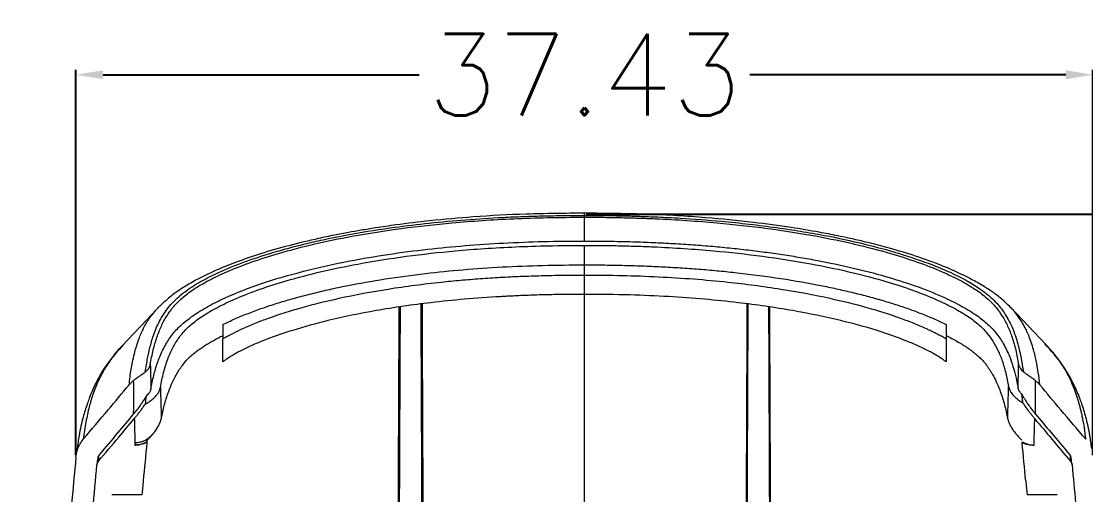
# Model space of a CAD drawing. Header units: inches. Extents: x 1631 to 3663, y 1126 to 1454.
# Drawn here: x 1883.84 to 1923.01, y 1374.81 to 1392.24 of the extents above; entities that cross this region are included whole.
import ezdxf

# ---------------------------------------------------------------- set-up
doc = ezdxf.new("R2010")
doc.units = ezdxf.units.IN
doc.header["$LTSCALE"] = 15
doc.styles.get("Standard").update_dxf_attribs({"font": 'txt', "bigfont": 'gbcbig.shx'})
doc.dimstyles.new('3', dxfattribs={"dimtxt": 3, "dimasz": 1, "dimexe": 0.18, "dimexo": 0.0625, "dimgap": 0.09, "dimtad": 0, "dimdsep": 46, "dimtxsty": 'Standard', "dimcen": 1, "dimclrd": 3, "dimclre": 3, "dimadec": 0, "dimazin": 2, "dimtfac": 1, "dimtofl": 0, "dimtmove": 0, "dimatfit": 3, "dimfxl": 1, "dimtolj": 1, "dimtzin": 0, "dimarcsym": 0})

# ---------------------------------------------------------------- blocks, each defined once
blk = doc.blocks.new('*D282')
at = {"color": 3, "lineweight": -2}
for p, q in [((1885.848, 1376.267), (1885.848, 1390.454)), ((1923.277, 1376.269), (1923.277, 1390.454)), ((1886.848, 1390.274), (1898.473, 1390.274)), ((1922.277, 1390.274), (1910.653, 1390.274))]:
    blk.add_line(p, q, dxfattribs=at)
at = {"color": 3}
for points in [[(1886.848, 1390.44), (1886.848, 1390.107), (1885.848, 1390.274)], [(1922.277, 1390.44), (1922.277, 1390.107), (1923.277, 1390.274)]]:
    blk.add_solid(points, dxfattribs=at)
at = {"layer": 'Defpoints', "color": 0}
for p in [(1885.848, 1390.274), (1885.848, 1376.204), (1923.277, 1376.207)]:
    blk.add_point(p, dxfattribs=at)
at = {"color": 0, "insert": (1904.563, 1390.274), "char_height": 3, "attachment_point": 5}
blk.add_mtext('\\A1;37.43', dxfattribs=at)
blk = doc.blocks.new('*D284')
at = {"color": 3, "lineweight": -2}
for p, q in [((1904.625, 1385.134), (1940.936, 1385.134)), ((1940.756, 1384.134), (1940.756, 1320.806)), ((1940.756, 1243.298), (1940.756, 1306.626)), ((1905.675, 1242.298), (1940.936, 1242.298))]:
    blk.add_line(p, q, dxfattribs=at)
at = {"color": 3}
for points in [[(1940.59, 1384.134), (1940.923, 1384.134), (1940.756, 1385.134)], [(1940.59, 1243.298), (1940.923, 1243.298), (1940.756, 1242.298)]]:
    blk.add_solid(points, dxfattribs=at)
at = {"layer": 'Defpoints', "color": 0}
for p in [(1904.563, 1385.134), (1940.756, 1385.134), (1905.613, 1242.298)]:
    blk.add_point(p, dxfattribs=at)
at = {"color": 0, "insert": (1940.756, 1313.716), "char_height": 3, "attachment_point": 5, "rotation": 90}
blk.add_mtext('\\A1;142.84', dxfattribs=at)

msp = doc.modelspace()

# ---------------------------------------------------------------- linework, layer by layer
at = {"color": 7, "linetype": 'Continuous', "lineweight": 15}
for p, q in [((1904.563, 1384.15), (1904.563, 1385.026)), ((1904.563, 1384.15), (1904.599, 1384.15)), ((1904.563, 1383.273), (1904.563, 1383.99)), ((1904.563, 1382.186), (1904.563, 1382.886)), ((1888.868, 1381.693), (1887.534, 1380.282)), ((1920.308, 1381.636), (1920.241, 1381.708)), ((1921.539, 1380.338), (1920.25, 1381.702)), ((1891.253, 1379.703), (1891.253, 1380.542)), ((1917.873, 1380.542), (1917.873, 1379.703)), ((1888.019, 1376.727), (1888.019, 1376.636)), ((1921.108, 1376.636), (1921.107, 1376.724)), ((1888.275, 1374.807), (1887.169, 1374.807)), ((1921.956, 1374.807), (1920.85, 1374.807))]:
    msp.add_line(p, q, dxfattribs=at)
for points, knots in [([(1888.397, 1379.322), (1888.411, 1379.414), (1888.438, 1379.587), (1888.482, 1379.826), (1888.525, 1380.034), (1888.588, 1380.312), (1888.699, 1380.702), (1888.896, 1381.178), (1889.144, 1381.575), (1889.463, 1381.96), (1889.882, 1382.323), (1890.491, 1382.699), (1891.197, 1383.05), (1892.037, 1383.389), (1892.89, 1383.669), (1893.639, 1383.883), (1894.28, 1384.048), (1894.986, 1384.21), (1896.029, 1384.42), (1897.277, 1384.624), (1898.704, 1384.802), (1900.028, 1384.928), (1901.177, 1385.004), (1902.138, 1385.049), (1902.923, 1385.074), (1903.736, 1385.09), (1904.287, 1385.092), (1904.563, 1385.093)], [0, 0, 0, 0, 0.022312, 0.041971, 0.058988, 0.073954, 0.111818, 0.158174, 0.197929, 0.218066, 0.264712, 0.303515, 0.340522, 0.391685, 0.442996, 0.474616, 0.506359, 0.539744, 0.579645, 0.659789, 0.720621, 0.784884, 0.849163, 0.884397, 0.921708, 0.960834, 1, 1, 1, 1]), ([(1888.584, 1379.602), (1888.6, 1379.693), (1888.63, 1379.871), (1888.687, 1380.128), (1888.751, 1380.37), (1888.822, 1380.598), (1888.901, 1380.813), (1888.987, 1381.014), (1889.081, 1381.202), (1889.182, 1381.378), (1889.29, 1381.542), (1889.416, 1381.708), (1889.567, 1381.876), (1889.808, 1382.104), (1890.181, 1382.385), (1890.736, 1382.71), (1891.743, 1383.19), (1893.489, 1383.792), (1896.278, 1384.426), (1898.815, 1384.756), (1900.813, 1384.912), (1901.984, 1384.976), (1903.241, 1385.018), (1904.108, 1385.024), (1904.563, 1385.026)], [0, 0, 0, 0, 0.0231414, 0.0452402, 0.0663059, 0.0863502, 0.1053871, 0.1234337, 0.1405101, 0.1566409, 0.1718554, 0.1861888, 0.2034808, 0.2204263, 0.2537813, 0.2913506, 0.3324596, 0.4377149, 0.5769261, 0.7602555, 0.8148287, 0.8723861, 0.9330254, 1, 1, 1, 1]), ([(1904.563, 1385.174), (1903.845, 1385.169), (1902.48, 1385.158), (1900.582, 1385.054), (1898.986, 1384.914), (1897.787, 1384.769), (1896.941, 1384.645), (1896.36, 1384.551), (1895.857, 1384.461), (1895.338, 1384.362), (1894.602, 1384.207), (1893.689, 1383.988), (1892.673, 1383.697), (1891.817, 1383.406), (1891.039, 1383.095), (1890.401, 1382.793), (1889.818, 1382.458), (1889.345, 1382.139), (1889.081, 1381.891), (1888.95, 1381.768)], [0, 0, 0, 0, 0.127893, 0.243446, 0.338826, 0.413992, 0.459552, 0.492136, 0.519791, 0.551563, 0.587471, 0.655866, 0.722341, 0.782117, 0.82485, 0.882356, 0.918246, 0.959334, 1, 1, 1, 1]), ([(1920.24, 1381.706), (1920.132, 1381.813), (1919.93, 1382.013), (1919.599, 1382.262), (1919.246, 1382.495), (1918.819, 1382.74), (1918.222, 1383.035), (1917.436, 1383.361), (1916.527, 1383.674), (1915.63, 1383.934), (1914.885, 1384.121), (1914.323, 1384.249), (1913.786, 1384.362), (1913.087, 1384.497), (1912.056, 1384.67), (1910.664, 1384.858), (1908.909, 1385.029), (1906.834, 1385.155), (1905.345, 1385.167), (1904.563, 1385.174)], [0, 0, 0, 0, 0.03389, 0.063941, 0.086535, 0.120066, 0.163155, 0.217424, 0.282308, 0.341785, 0.388053, 0.421233, 0.445568, 0.48668, 0.548883, 0.632127, 0.736379, 0.861596, 1, 1, 1, 1]), ([(1904.563, 1385.093), (1904.787, 1385.092), (1905.236, 1385.091), (1905.91, 1385.081), (1906.583, 1385.063), (1907.306, 1385.035), (1908.315, 1384.983), (1909.78, 1384.873), (1911.261, 1384.704), (1912.518, 1384.515), (1913.602, 1384.326), (1914.814, 1384.065), (1916.162, 1383.7), (1917.211, 1383.344), (1918.265, 1382.9), (1918.996, 1382.501), (1919.589, 1382.025), (1919.878, 1381.705), (1920.092, 1381.386), (1920.297, 1381.01), (1920.475, 1380.533), (1920.59, 1380.046), (1920.666, 1379.656), (1920.698, 1379.448), (1920.716, 1379.333)], [0, 0, 0, 0, 0.031961, 0.063918, 0.095877, 0.127836, 0.1669, 0.239721, 0.337087, 0.379514, 0.421731, 0.495167, 0.558618, 0.626695, 0.661172, 0.736801, 0.762696, 0.803315, 0.825976, 0.849016, 0.903212, 0.949354, 0.972041, 1, 1, 1, 1]), ([(1904.563, 1385.026), (1904.795, 1385.026), (1905.25, 1385.024), (1905.916, 1385.013), (1906.55, 1384.996), (1907.353, 1384.965), (1908.314, 1384.912), (1910.314, 1384.756), (1912.852, 1384.425), (1915.641, 1383.79), (1917.388, 1383.188), (1918.394, 1382.708), (1918.947, 1382.383), (1919.319, 1382.103), (1919.559, 1381.876), (1919.756, 1381.655), (1919.956, 1381.369), (1920.15, 1381.004), (1920.312, 1380.588), (1920.448, 1380.118), (1920.509, 1379.78), (1920.541, 1379.602)], [0, 0, 0, 0, 0.034269, 0.066971, 0.098109, 0.127681, 0.185286, 0.239875, 0.423312, 0.562585, 0.667858, 0.70895, 0.746506, 0.779708, 0.796578, 0.813796, 0.843357, 0.876572, 0.913659, 0.954767, 1, 1, 1, 1]), ([(1888.608, 1378.712), (1888.623, 1378.794), (1888.653, 1378.957), (1888.708, 1379.197), (1888.771, 1379.433), (1888.845, 1379.663), (1888.96, 1379.972), (1889.135, 1380.336), (1889.403, 1380.737), (1889.733, 1381.084), (1890.158, 1381.418), (1890.691, 1381.744), (1891.524, 1382.159), (1892.696, 1382.611), (1894.244, 1383.062), (1895.809, 1383.407), (1897.345, 1383.668), (1898.761, 1383.853), (1900.18, 1383.989), (1901.596, 1384.082), (1903.062, 1384.14), (1904.057, 1384.147), (1904.563, 1384.15)], [0, 0, 0, 0, 0.0207022, 0.0412195, 0.0615496, 0.0816873, 0.1016286, 0.1431813, 0.1794789, 0.2121309, 0.2432618, 0.2821544, 0.3219148, 0.3985537, 0.4809014, 0.5691619, 0.640304, 0.7141372, 0.7820454, 0.852285, 0.9249164, 1, 1, 1, 1]), ([(1904.599, 1384.15), (1904.86, 1384.149), (1905.377, 1384.147), (1906.146, 1384.131), (1906.904, 1384.106), (1907.648, 1384.071), (1908.381, 1384.026), (1909.1, 1383.972), (1909.807, 1383.907), (1910.501, 1383.832), (1911.182, 1383.748), (1911.849, 1383.653), (1912.503, 1383.549), (1913.783, 1383.32), (1915.581, 1382.908), (1917.324, 1382.308), (1918.382, 1381.794), (1918.934, 1381.466), (1919.382, 1381.123), (1919.726, 1380.763), (1919.998, 1380.355), (1920.195, 1379.942), (1920.338, 1379.531), (1920.443, 1379.144), (1920.493, 1378.878), (1920.519, 1378.744)], [0, 0, 0, 0, 0.03879, 0.076972, 0.114555, 0.151548, 0.187959, 0.223794, 0.259062, 0.293774, 0.327935, 0.361556, 0.394643, 0.427205, 0.55702, 0.673603, 0.71386, 0.753085, 0.786165, 0.820745, 0.857388, 0.899305, 0.93232, 0.965891, 1, 1, 1, 1]), ([(1888.953, 1378.759), (1888.971, 1378.854), (1889.006, 1379.04), (1889.07, 1379.307), (1889.141, 1379.557), (1889.221, 1379.791), (1889.309, 1380.009), (1889.406, 1380.211), (1889.51, 1380.398), (1889.623, 1380.571), (1889.752, 1380.739), (1889.903, 1380.906), (1890.141, 1381.127), (1890.513, 1381.402), (1891.064, 1381.721), (1892.058, 1382.191), (1893.768, 1382.78), (1896.486, 1383.402), (1898.958, 1383.726), (1900.905, 1383.879), (1902.047, 1383.941), (1903.273, 1383.982), (1904.119, 1383.987), (1904.563, 1383.99)], [0, 0, 0, 0, 0.024839, 0.048388, 0.070663, 0.091683, 0.11147, 0.130051, 0.147457, 0.163729, 0.178913, 0.195863, 0.212604, 0.246012, 0.284019, 0.325637, 0.431944, 0.572478, 0.757581, 0.812755, 0.870903, 0.93232, 1, 1, 1, 1]), ([(1904.563, 1383.99), (1904.789, 1383.989), (1905.231, 1383.988), (1905.879, 1383.977), (1906.496, 1383.961), (1907.278, 1383.931), (1908.214, 1383.88), (1910.159, 1383.728), (1912.63, 1383.407), (1915.351, 1382.792), (1917.065, 1382.208), (1918.061, 1381.741), (1918.613, 1381.424), (1918.986, 1381.152), (1919.223, 1380.932), (1919.414, 1380.723), (1919.605, 1380.454), (1919.789, 1380.111), (1919.946, 1379.719), (1920.078, 1379.275), (1920.14, 1378.956), (1920.173, 1378.788)], [0, 0, 0, 0, 0.03452, 0.067503, 0.098951, 0.128868, 0.186952, 0.242054, 0.427122, 0.567775, 0.674238, 0.715934, 0.753994, 0.787301, 0.803994, 0.820897, 0.849025, 0.880808, 0.916467, 0.95616, 1, 1, 1, 1]), ([(1891.253, 1381.075), (1891.324, 1381.11), (1891.467, 1381.18), (1891.69, 1381.281), (1891.92, 1381.379), (1892.158, 1381.475), (1892.403, 1381.569), (1892.655, 1381.66), (1892.914, 1381.749), (1893.178, 1381.835), (1893.449, 1381.919), (1893.726, 1382), (1894.008, 1382.079), (1894.295, 1382.156), (1894.588, 1382.23), (1894.886, 1382.302), (1895.189, 1382.371), (1895.497, 1382.438), (1896.171, 1382.576), (1897.239, 1382.765), (1898.669, 1382.959), (1900.106, 1383.103), (1901.544, 1383.201), (1903.036, 1383.262), (1904.048, 1383.269), (1904.563, 1383.273)], [0, 0, 0, 0, 0.019139, 0.03855, 0.058231, 0.078186, 0.098417, 0.118923, 0.1397, 0.160746, 0.182054, 0.203624, 0.225455, 0.247548, 0.269903, 0.29252, 0.315399, 0.338541, 0.361946, 0.466735, 0.575605, 0.67627, 0.780486, 0.888356, 1, 1, 1, 1]), ([(1904.563, 1383.273), (1904.811, 1383.272), (1905.305, 1383.27), (1906.038, 1383.256), (1906.76, 1383.233), (1907.468, 1383.202), (1908.165, 1383.161), (1908.849, 1383.111), (1909.521, 1383.052), (1910.503, 1382.951), (1911.773, 1382.784), (1913.011, 1382.568), (1913.901, 1382.38), (1914.47, 1382.248), (1915.021, 1382.107), (1915.552, 1381.958), (1916.064, 1381.799), (1916.554, 1381.633), (1917.02, 1381.457), (1917.461, 1381.273), (1917.737, 1381.141), (1917.873, 1381.075)], [0, 0, 0, 0, 0.0539378, 0.106981, 0.1591503, 0.2104598, 0.2609217, 0.310544, 0.3593383, 0.4073207, 0.5251085, 0.6381721, 0.6821383, 0.7251692, 0.767267, 0.8084344, 0.8486705, 0.8879621, 0.9262837, 0.9636254, 1, 1, 1, 1]), ([(1904.563, 1382.886), (1904.296, 1382.885), (1903.769, 1382.883), (1902.986, 1382.866), (1902.218, 1382.84), (1901.465, 1382.803), (1900.727, 1382.756), (1900.004, 1382.697), (1898.874, 1382.588), (1897.37, 1382.392), (1895.656, 1382.074), (1894.177, 1381.71), (1893.154, 1381.389), (1892.436, 1381.117), (1892.005, 1380.933), (1891.608, 1380.743), (1891.376, 1380.612), (1891.253, 1380.542)], [0, 0, 0, 0, 0.05736, 0.113613, 0.1688, 0.222945, 0.276069, 0.328187, 0.379312, 0.521139, 0.655901, 0.758282, 0.8558, 0.895332, 0.933949, 0.965011, 1, 1, 1, 1]), ([(1917.873, 1380.542), (1917.823, 1380.571), (1917.724, 1380.628), (1917.574, 1380.708), (1917.428, 1380.783), (1917.287, 1380.852), (1917.046, 1380.965), (1916.691, 1381.116), (1915.974, 1381.388), (1914.95, 1381.709), (1913.472, 1382.074), (1911.758, 1382.392), (1910.076, 1382.611), (1908.574, 1382.747), (1907.278, 1382.827), (1905.936, 1382.877), (1905.025, 1382.883), (1904.563, 1382.886)], [0, 0, 0, 0, 0.0144259, 0.0283141, 0.0415619, 0.0541139, 0.065929, 0.1045334, 0.144002, 0.2415497, 0.3439902, 0.478651, 0.6204084, 0.7105718, 0.8038309, 0.9002581, 1, 1, 1, 1]), ([(1904.563, 1382.186), (1904.328, 1382.185), (1903.874, 1382.184), (1903.213, 1382.172), (1902.593, 1382.154), (1902.016, 1382.13), (1901.201, 1382.088), (1900.168, 1382.014), (1898.64, 1381.858), (1896.957, 1381.616), (1895.258, 1381.268), (1893.853, 1380.885), (1892.906, 1380.556), (1892.265, 1380.283), (1891.945, 1380.126), (1891.705, 1379.996), (1891.537, 1379.898), (1891.381, 1379.798), (1891.29, 1379.73), (1891.253, 1379.703)], [0, 0, 0, 0, 0.0502989, 0.0976092, 0.1419412, 0.1833031, 0.2217018, 0.3171579, 0.4057552, 0.5521194, 0.683482, 0.7821525, 0.8721634, 0.9076085, 0.9420184, 0.9552606, 0.9722828, 0.9886627, 1, 1, 1, 1]), ([(1917.873, 1379.703), (1917.835, 1379.73), (1917.745, 1379.797), (1917.589, 1379.897), (1917.421, 1379.996), (1917.18, 1380.127), (1916.858, 1380.284), (1916.215, 1380.558), (1915.266, 1380.888), (1913.861, 1381.269), (1912.163, 1381.617), (1910.483, 1381.858), (1908.957, 1382.014), (1907.631, 1382.109), (1906.155, 1382.174), (1905.122, 1382.182), (1904.563, 1382.186)], [0, 0, 0, 0, 0.011368, 0.027578, 0.044676, 0.05794, 0.092556, 0.128218, 0.218349, 0.317201, 0.448269, 0.594267, 0.682869, 0.778241, 0.879836, 1, 1, 1, 1]), ([(1888.823, 1381.637), (1888.85, 1381.671), (1888.887, 1381.716), (1888.936, 1381.759), (1888.948, 1381.77)], [0, 0, 0, 0, 0.736955, 1, 1, 1, 1]), ([(1897.684, 1367.081), (1897.687, 1367.793), (1897.692, 1369.214), (1897.7, 1371.337), (1897.709, 1373.445), (1897.718, 1375.537), (1897.726, 1377.614), (1897.735, 1379.675), (1897.741, 1381.043), (1897.744, 1381.724)], [0, 0, 0, 0, 0.145623, 0.290358, 0.434189, 0.577096, 0.719054, 0.860033, 1, 1, 1, 1]), ([(1897.729, 1367.036), (1897.732, 1367.844), (1897.738, 1369.463), (1897.748, 1371.897), (1897.758, 1374.341), (1897.768, 1376.795), (1897.778, 1379.26), (1897.786, 1380.906), (1897.789, 1381.731)], [0, 0, 0, 0, 0.164481, 0.329833, 0.496057, 0.663158, 0.831138, 1, 1, 1, 1]), ([(1898.537, 1381.834), (1898.541, 1381.002), (1898.548, 1379.342), (1898.559, 1376.857), (1898.569, 1374.385), (1898.579, 1371.925), (1898.589, 1369.478), (1898.595, 1367.849), (1898.599, 1367.038)], [0, 0, 0, 0, 0.169204, 0.337389, 0.504558, 0.670714, 0.83586, 1, 1, 1, 1]), ([(1898.583, 1381.839), (1898.586, 1381.039), (1898.593, 1379.431), (1898.603, 1377.006), (1898.614, 1374.557), (1898.624, 1372.085), (1898.634, 1369.592), (1898.64, 1367.921), (1898.644, 1367.083)], [0, 0, 0, 0, 0.163152, 0.327787, 0.493839, 0.661255, 0.829986, 1, 1, 1, 1]), ([(1910.543, 1381.84), (1910.539, 1381.01), (1910.532, 1379.356), (1910.521, 1376.879), (1910.511, 1374.414), (1910.501, 1371.96), (1910.491, 1369.518), (1910.485, 1367.893), (1910.482, 1367.083)], [0, 0, 0, 0, 0.1690671, 0.3371699, 0.5043115, 0.6704949, 0.8357234, 1, 1, 1, 1]), ([(1910.527, 1367.038), (1910.529, 1367.733), (1910.535, 1369.128), (1910.543, 1371.223), (1910.552, 1373.328), (1910.561, 1375.442), (1910.569, 1377.564), (1910.579, 1379.697), (1910.585, 1381.12), (1910.588, 1381.834)], [0, 0, 0, 0, 0.140627, 0.281994, 0.424104, 0.566957, 0.710556, 0.854903, 1, 1, 1, 1]), ([(1911.336, 1381.731), (1911.34, 1380.906), (1911.347, 1379.26), (1911.357, 1376.795), (1911.367, 1374.341), (1911.377, 1371.897), (1911.387, 1369.463), (1911.394, 1367.844), (1911.397, 1367.036)], [0, 0, 0, 0, 0.168866, 0.336849, 0.503951, 0.670175, 0.835524, 1, 1, 1, 1]), ([(1911.441, 1367.081), (1911.438, 1367.886), (1911.432, 1369.501), (1911.422, 1371.927), (1911.413, 1374.363), (1911.402, 1376.808), (1911.392, 1379.264), (1911.385, 1380.902), (1911.381, 1381.724)], [0, 0, 0, 0, 0.164601, 0.330024, 0.496272, 0.663349, 0.831258, 1, 1, 1, 1]), ([(1889.9, 1379.746), (1889.933, 1379.779), (1890, 1379.847), (1890.111, 1379.946), (1890.229, 1380.043), (1890.355, 1380.139), (1890.489, 1380.232), (1890.63, 1380.324), (1890.777, 1380.414), (1890.931, 1380.501), (1891.089, 1380.587), (1891.198, 1380.643), (1891.253, 1380.671)], [0, 0, 0, 0, 0.0973616, 0.1948726, 0.2928192, 0.3914385, 0.4908679, 0.5911743, 0.6923427, 0.7942751, 0.8968583, 1, 1, 1, 1]), ([(1917.873, 1380.671), (1917.941, 1380.636), (1918.077, 1380.566), (1918.272, 1380.458), (1918.459, 1380.347), (1918.637, 1380.233), (1918.803, 1380.116), (1918.957, 1379.995), (1919.099, 1379.872), (1919.184, 1379.788), (1919.226, 1379.746)], [0, 0, 0, 0, 0.128839, 0.256789, 0.383613, 0.50914, 0.633303, 0.75624, 0.878278, 1, 1, 1, 1]), ([(1887.594, 1380.337), (1887.379, 1380.095), (1886.981, 1379.65), (1886.646, 1379.065), (1886.448, 1378.645), (1886.34, 1378.377), (1886.225, 1378.06), (1886.09, 1377.608), (1885.965, 1377.06), (1885.914, 1376.666), (1885.893, 1376.503)], [0, 0, 0, 0, 0.202914, 0.373741, 0.461738, 0.528866, 0.579469, 0.706884, 0.878779, 1, 1, 1, 1]), ([(1923.231, 1376.514), (1923.21, 1376.674), (1923.159, 1377.065), (1923.034, 1377.611), (1922.899, 1378.065), (1922.783, 1378.384), (1922.674, 1378.654), (1922.474, 1379.074), (1922.134, 1379.666), (1921.729, 1380.116), (1921.507, 1380.364)], [0, 0, 0, 0, 0.11838, 0.28983, 0.4173, 0.468074, 0.535227, 0.623063, 0.79329, 1, 1, 1, 1]), ([(1889.003, 1377.682), (1889.02, 1377.763), (1889.053, 1377.923), (1889.113, 1378.158), (1889.181, 1378.388), (1889.269, 1378.645), (1889.382, 1378.92), (1889.51, 1379.176), (1889.635, 1379.385), (1889.753, 1379.562), (1889.85, 1379.683), (1889.9, 1379.746)], [0, 0, 0, 0, 0.114374, 0.226773, 0.337101, 0.445286, 0.599514, 0.738746, 0.820128, 0.907171, 1, 1, 1, 1]), ([(1919.226, 1379.746), (1919.255, 1379.709), (1919.313, 1379.638), (1919.39, 1379.532), (1919.459, 1379.431), (1919.521, 1379.333), (1919.611, 1379.18), (1919.725, 1378.96), (1919.873, 1378.61), (1920.014, 1378.179), (1920.087, 1377.844), (1920.124, 1377.673)], [0, 0, 0, 0, 0.053688, 0.105383, 0.1552, 0.203159, 0.249202, 0.379247, 0.525047, 0.758584, 1, 1, 1, 1]), ([(1888.397, 1379.322), (1888.414, 1379.337), (1888.447, 1379.366), (1888.489, 1379.413), (1888.53, 1379.469), (1888.567, 1379.533), (1888.578, 1379.58), (1888.584, 1379.602)], [0, 0, 0, 0, 0.164785, 0.332775, 0.505809, 0.758998, 1, 1, 1, 1]), ([(1920.541, 1379.602), (1920.545, 1379.588), (1920.551, 1379.559), (1920.57, 1379.514), (1920.601, 1379.46), (1920.646, 1379.398), (1920.693, 1379.354), (1920.716, 1379.333)], [0, 0, 0, 0, 0.159135, 0.322815, 0.492671, 0.750355, 1, 1, 1, 1]), ([(1921.162, 1379.006), (1921.142, 1379.021), (1921.103, 1379.052), (1921.043, 1379.096), (1920.984, 1379.139), (1920.91, 1379.19), (1920.815, 1379.254), (1920.75, 1379.305), (1920.716, 1379.333)], [0, 0, 0, 0, 0.130905, 0.259564, 0.385455, 0.508079, 0.734261, 1, 1, 1, 1]), ([(1887.806, 1378.853), (1887.83, 1378.88), (1887.876, 1378.933), (1887.93, 1378.979), (1887.956, 1379.001)], [0, 0, 0, 0, 0.512424, 1, 1, 1, 1]), ([(1888.397, 1379.322), (1888.38, 1379.308), (1888.346, 1379.282), (1888.292, 1379.243), (1888.24, 1379.207), (1888.167, 1379.157), (1888.071, 1379.09), (1887.995, 1379.031), (1887.956, 1379.001)], [0, 0, 0, 0, 0.135907, 0.263106, 0.381443, 0.49074, 0.742433, 1, 1, 1, 1]), ([(1887.956, 1379.001), (1887.96, 1378.902), (1887.968, 1378.701), (1887.967, 1378.402), (1887.962, 1378.091), (1887.959, 1377.881), (1887.957, 1377.769)], [0, 0, 0, 0, 0.241429, 0.488591, 0.728401, 1, 1, 1, 1]), ([(1921.162, 1377.775), (1921.162, 1377.878), (1921.161, 1378.084), (1921.158, 1378.392), (1921.157, 1378.648), (1921.159, 1378.827), (1921.161, 1378.929), (1921.162, 1378.98), (1921.162, 1379.006)], [0, 0, 0, 0, 0.251092, 0.501364, 0.750953, 0.875547, 0.937807, 1, 1, 1, 1]), ([(1921.162, 1379.006), (1921.19, 1378.983), (1921.247, 1378.936), (1921.295, 1378.881), (1921.32, 1378.853)], [0, 0, 0, 0, 0.4889959, 1, 1, 1, 1]), ([(1886.116, 1376.848), (1886.421, 1377.209), (1886.986, 1377.876), (1887.548, 1378.545), (1887.806, 1378.853)], [0, 0, 0, 0, 0.540494, 1, 1, 1, 1]), ([(1888.396, 1378.144), (1888.426, 1378.16), (1888.486, 1378.193), (1888.568, 1378.246), (1888.644, 1378.304), (1888.714, 1378.364), (1888.79, 1378.442), (1888.865, 1378.537), (1888.927, 1378.649), (1888.945, 1378.722), (1888.953, 1378.759)], [0, 0, 0, 0, 0.09852, 0.196391, 0.294524, 0.393823, 0.49516, 0.664602, 0.831532, 1, 1, 1, 1]), ([(1888.608, 1378.712), (1888.604, 1378.697), (1888.597, 1378.667), (1888.577, 1378.62), (1888.544, 1378.565), (1888.497, 1378.501), (1888.449, 1378.457), (1888.425, 1378.435)], [0, 0, 0, 0, 0.159659, 0.32363, 0.493575, 0.750778, 1, 1, 1, 1]), ([(1920.173, 1378.788), (1920.177, 1378.767), (1920.186, 1378.725), (1920.211, 1378.661), (1920.245, 1378.598), (1920.287, 1378.534), (1920.349, 1378.458), (1920.437, 1378.371), (1920.556, 1378.277), (1920.648, 1378.223), (1920.695, 1378.196)], [0, 0, 0, 0, 0.101402, 0.20177, 0.301908, 0.402624, 0.504713, 0.672228, 0.836048, 1, 1, 1, 1]), ([(1920.663, 1378.502), (1920.65, 1378.515), (1920.625, 1378.541), (1920.592, 1378.582), (1920.561, 1378.631), (1920.533, 1378.685), (1920.523, 1378.725), (1920.519, 1378.744)], [0, 0, 0, 0, 0.1688913, 0.3390462, 0.5117093, 0.7612358, 1, 1, 1, 1]), ([(1923.009, 1376.848), (1922.704, 1377.209), (1922.139, 1377.876), (1921.578, 1378.545), (1921.32, 1378.853)], [0, 0, 0, 0, 0.540531, 1, 1, 1, 1]), ([(1888.425, 1378.435), (1888.41, 1378.407), (1888.378, 1378.352), (1888.326, 1378.268), (1888.269, 1378.18), (1888.188, 1378.064), (1888.085, 1377.923), (1887.999, 1377.819), (1887.957, 1377.769)], [0, 0, 0, 0, 0.118735, 0.241698, 0.369547, 0.502874, 0.759838, 1, 1, 1, 1]), ([(1920.695, 1378.196), (1920.69, 1378.248), (1920.68, 1378.351), (1920.669, 1378.452), (1920.663, 1378.502)], [0, 0, 0, 0, 0.511174, 1, 1, 1, 1]), ([(1920.663, 1378.502), (1920.676, 1378.479), (1920.703, 1378.427), (1920.753, 1378.342), (1920.816, 1378.241), (1920.901, 1378.115), (1920.996, 1377.984), (1921.087, 1377.866), (1921.14, 1377.802), (1921.162, 1377.775)], [0, 0, 0, 0, 0.093122, 0.207617, 0.343527, 0.500649, 0.717657, 0.883772, 1, 1, 1, 1]), ([(1921.136, 1377.603), (1921.112, 1377.632), (1921.063, 1377.691), (1920.988, 1377.786), (1920.907, 1377.892), (1920.807, 1378.03), (1920.738, 1378.132), (1920.695, 1378.196)], [0, 0, 0, 0, 0.14948, 0.314695, 0.495804, 0.688736, 1, 1, 1, 1]), ([(1887.957, 1377.769), (1887.765, 1377.541), (1887.347, 1377.043), (1886.927, 1376.547), (1886.701, 1376.278)], [0, 0, 0, 0, 0.459822, 1, 1, 1, 1]), ([(1887.995, 1377.61), (1888.023, 1377.644), (1888.079, 1377.712), (1888.162, 1377.817), (1888.242, 1377.924), (1888.32, 1378.033), (1888.37, 1378.107), (1888.396, 1378.144)], [0, 0, 0, 0, 0.2002408, 0.3998325, 0.5993199, 0.7992169, 1, 1, 1, 1]), ([(1921.163, 1377.776), (1921.354, 1377.548), (1921.774, 1377.049), (1922.195, 1376.55), (1922.425, 1376.278)], [0, 0, 0, 0, 0.4552, 1, 1, 1, 1]), ([(1886.674, 1376.037), (1886.924, 1376.334), (1887.365, 1376.858), (1887.805, 1377.383), (1887.995, 1377.61)], [0, 0, 0, 0, 0.566994, 1, 1, 1, 1]), ([(1887.995, 1377.61), (1887.998, 1377.539), (1888.005, 1377.395), (1888.007, 1377.176), (1888.009, 1376.952), (1888.015, 1376.802), (1888.019, 1376.727)], [0, 0, 0, 0, 0.2407759, 0.4897913, 0.7439474, 1, 1, 1, 1]), ([(1888.769, 1377.155), (1888.786, 1377.18), (1888.82, 1377.228), (1888.862, 1377.299), (1888.897, 1377.366), (1888.928, 1377.435), (1888.955, 1377.503), (1888.975, 1377.565), (1888.983, 1377.595), (1888.986, 1377.608)], [0, 0, 0, 0, 0.154243, 0.307882, 0.442315, 0.573203, 0.743506, 0.885094, 1, 1, 1, 1]), ([(1888.986, 1377.608), (1888.989, 1377.62), (1888.995, 1377.643), (1889.001, 1377.669), (1889.003, 1377.682)], [0, 0, 0, 0, 0.523299, 1, 1, 1, 1]), ([(1920.124, 1377.673), (1920.126, 1377.662), (1920.131, 1377.639), (1920.136, 1377.619), (1920.139, 1377.608)], [0, 0, 0, 0, 0.477854, 1, 1, 1, 1]), ([(1920.139, 1377.608), (1920.142, 1377.598), (1920.148, 1377.576), (1920.161, 1377.532), (1920.18, 1377.478), (1920.204, 1377.419), (1920.234, 1377.356), (1920.267, 1377.292), (1920.309, 1377.223), (1920.34, 1377.178), (1920.356, 1377.155)], [0, 0, 0, 0, 0.089348, 0.194483, 0.31654, 0.456296, 0.568528, 0.714453, 0.856693, 1, 1, 1, 1]), ([(1921.107, 1376.724), (1921.11, 1376.796), (1921.116, 1376.942), (1921.122, 1377.161), (1921.127, 1377.382), (1921.133, 1377.53), (1921.136, 1377.603)], [0, 0, 0, 0, 0.246352, 0.496481, 0.748765, 1, 1, 1, 1]), ([(1921.136, 1377.603), (1921.345, 1377.353), (1921.783, 1376.831), (1922.222, 1376.309), (1922.451, 1376.037)], [0, 0, 0, 0, 0.478706, 1, 1, 1, 1]), ([(1888.019, 1376.727), (1888.047, 1376.728), (1888.102, 1376.731), (1888.18, 1376.741), (1888.288, 1376.765), (1888.426, 1376.83), (1888.563, 1376.929), (1888.679, 1377.042), (1888.737, 1377.114), (1888.769, 1377.155)], [0, 0, 0, 0, 0.091397, 0.174527, 0.248771, 0.445104, 0.665811, 0.811153, 1, 1, 1, 1]), ([(1888.465, 1376.816), (1888.483, 1376.833), (1888.53, 1376.877), (1888.61, 1376.961), (1888.695, 1377.057), (1888.747, 1377.126), (1888.769, 1377.155)], [0, 0, 0, 0, 0.161405, 0.40227, 0.746012, 1, 1, 1, 1]), ([(1920.356, 1377.155), (1920.375, 1377.131), (1920.418, 1377.073), (1920.498, 1376.979), (1920.582, 1376.891), (1920.64, 1376.835), (1920.66, 1376.816)], [0, 0, 0, 0, 0.214989, 0.497707, 0.821337, 1, 1, 1, 1]), ([(1885.848, 1376.204), (1885.852, 1376.239), (1885.86, 1376.302), (1885.879, 1376.387), (1885.898, 1376.453), (1885.915, 1376.501), (1885.927, 1376.532), (1885.956, 1376.604), (1886.011, 1376.713), (1886.083, 1376.805), (1886.116, 1376.848)], [0, 0, 0, 0, 0.1482367, 0.2715241, 0.3692742, 0.4412595, 0.4874498, 0.5078878, 0.7723788, 1, 1, 1, 1]), ([(1888.019, 1376.636), (1888.043, 1376.636), (1888.092, 1376.637), (1888.166, 1376.647), (1888.24, 1376.664), (1888.315, 1376.688), (1888.389, 1376.72), (1888.435, 1376.747), (1888.459, 1376.761)], [0, 0, 0, 0, 0.154046, 0.311787, 0.474309, 0.642604, 0.817569, 1, 1, 1, 1]), ([(1888.456, 1376.721), (1888.383, 1376.696), (1888.241, 1376.648), (1888.091, 1376.64), (1888.019, 1376.636)], [0, 0, 0, 0, 0.514119, 1, 1, 1, 1]), ([(1888.459, 1376.761), (1888.459, 1376.754), (1888.457, 1376.74), (1888.456, 1376.727), (1888.456, 1376.721)], [0, 0, 0, 0, 0.4926552, 1, 1, 1, 1]), ([(1920.666, 1376.761), (1920.69, 1376.747), (1920.737, 1376.72), (1920.81, 1376.688), (1920.896, 1376.659), (1920.995, 1376.638), (1921.071, 1376.637), (1921.108, 1376.636)], [0, 0, 0, 0, 0.184317, 0.357613, 0.520407, 0.762598, 1, 1, 1, 1]), ([(1920.666, 1376.761), (1920.666, 1376.754), (1920.668, 1376.74), (1920.669, 1376.727), (1920.67, 1376.721)], [0, 0, 0, 0, 0.489932, 1, 1, 1, 1]), ([(1920.67, 1376.721), (1920.743, 1376.696), (1920.885, 1376.647), (1921.035, 1376.64), (1921.108, 1376.636)], [0, 0, 0, 0, 0.514172, 1, 1, 1, 1]), ([(1885.848, 1376.204), (1885.791, 1375.592), (1885.589, 1373.432), (1885.307, 1370.213), (1884.992, 1366.381), (1884.751, 1363.243), (1884.502, 1359.817), (1884.247, 1356.066), (1884.016, 1352.369), (1883.881, 1350.017), (1883.835, 1349.214)], [0, 0, 0, 0, 0.06844, 0.24156, 0.359109, 0.49509, 0.590429, 0.739647, 0.911167, 1, 1, 1, 1]), ([(1886.701, 1376.278), (1886.691, 1376.265), (1886.663, 1376.227), (1886.653, 1376.18), (1886.647, 1376.149)], [0, 0, 0, 0, 0.335902, 1, 1, 1, 1]), ([(1886.674, 1376.037), (1886.678, 1376.077), (1886.687, 1376.158), (1886.696, 1376.238), (1886.701, 1376.278)], [0, 0, 0, 0, 0.500222, 1, 1, 1, 1]), ([(1922.425, 1376.278), (1922.429, 1376.238), (1922.439, 1376.158), (1922.447, 1376.078), (1922.451, 1376.037)], [0, 0, 0, 0, 0.4997494, 1, 1, 1, 1]), ([(1922.478, 1376.15), (1922.476, 1376.164), (1922.472, 1376.189), (1922.459, 1376.223), (1922.446, 1376.248), (1922.435, 1376.265), (1922.428, 1376.274), (1922.425, 1376.278)], [0, 0, 0, 0, 0.302743, 0.556402, 0.757418, 0.905051, 1, 1, 1, 1]), ([(1884.613, 1349.14), (1884.658, 1349.915), (1884.746, 1351.462), (1884.888, 1353.774), (1885.034, 1356.071), (1885.187, 1358.351), (1885.346, 1360.612), (1885.536, 1363.193), (1885.762, 1366.108), (1886.031, 1369.367), (1886.315, 1372.638), (1886.518, 1374.818), (1886.621, 1375.909)], [0, 0, 0, 0, 0.086533, 0.172616, 0.258187, 0.343185, 0.427546, 0.511205, 0.632252, 0.754358, 0.877097, 1, 1, 1, 1]), ([(1886.647, 1376.149), (1886.642, 1376.109), (1886.633, 1376.029), (1886.625, 1375.949), (1886.621, 1375.909)], [0, 0, 0, 0, 0.499791, 1, 1, 1, 1]), ([(1886.621, 1375.909), (1886.623, 1375.925), (1886.628, 1375.955), (1886.644, 1375.993), (1886.66, 1376.019), (1886.67, 1376.032), (1886.674, 1376.037)], [0, 0, 0, 0, 0.359968, 0.64895, 0.862255, 1, 1, 1, 1]), ([(1922.451, 1376.037), (1922.461, 1376.024), (1922.489, 1375.985), (1922.499, 1375.939), (1922.505, 1375.909)], [0, 0, 0, 0, 0.352554, 1, 1, 1, 1]), ([(1922.505, 1375.909), (1922.549, 1375.441), (1922.67, 1374.164), (1922.89, 1371.733), (1923.189, 1368.272), (1923.592, 1363.239), (1923.99, 1357.689), (1924.307, 1352.693), (1924.458, 1350.083), (1924.512, 1349.14)], [0, 0, 0, 0, 0.052752, 0.143955, 0.273621, 0.441767, 0.708678, 0.894772, 1, 1, 1, 1])]:
    msp.add_open_spline(points, degree=3, knots=knots, dxfattribs=at)
at = {"color": 8, "linetype": 'Continuous', "lineweight": 15}
for points, knots in [([(1904.563, 1385.093), (1904.563, 1385.118), (1904.563, 1385.167), (1904.563, 1385.172), (1904.563, 1385.175)], [0, 0, 0, 0, 0.51853, 1, 1, 1, 1]), ([(1887.806, 1378.853), (1887.816, 1378.952), (1887.836, 1379.146), (1887.877, 1379.424), (1887.928, 1379.708), (1887.989, 1379.974), (1888.053, 1380.207), (1888.101, 1380.361), (1888.148, 1380.499), (1888.214, 1380.677), (1888.309, 1380.89), (1888.419, 1381.096), (1888.529, 1381.273), (1888.655, 1381.454), (1888.766, 1381.575), (1888.823, 1381.637)], [0, 0, 0, 0, 0.099183, 0.195397, 0.284101, 0.390986, 0.472437, 0.530551, 0.55544, 0.623485, 0.726543, 0.792989, 0.856769, 0.92679, 1, 1, 1, 1]), ([(1921.32, 1378.853), (1921.302, 1379.005), (1921.272, 1379.27), (1921.216, 1379.602), (1921.162, 1379.861), (1921.104, 1380.101), (1921.03, 1380.355), (1920.942, 1380.601), (1920.852, 1380.812), (1920.754, 1381.01), (1920.64, 1381.208), (1920.501, 1381.408), (1920.39, 1381.55), (1920.322, 1381.622), (1920.308, 1381.636)], [0, 0, 0, 0, 0.152895, 0.265407, 0.341277, 0.422203, 0.518908, 0.614502, 0.688983, 0.75224, 0.835694, 0.914463, 0.982338, 1, 1, 1, 1]), ([(1887.595, 1380.337), (1887.552, 1380.295), (1887.412, 1380.158), (1887.237, 1379.938), (1887, 1379.613), (1886.817, 1379.306), (1886.624, 1378.914), (1886.471, 1378.522), (1886.323, 1378.019), (1886.203, 1377.472), (1886.146, 1377.065), (1886.116, 1376.848)], [0, 0, 0, 0, 0.039967, 0.130119, 0.200561, 0.333919, 0.400457, 0.544438, 0.674974, 0.826002, 1, 1, 1, 1]), ([(1921.537, 1380.337), (1921.562, 1380.312), (1921.598, 1380.275), (1921.643, 1380.225), (1921.675, 1380.19), (1921.697, 1380.166), (1921.711, 1380.15), (1921.723, 1380.136), (1921.769, 1380.083), (1921.841, 1379.996), (1921.91, 1379.908), (1922.006, 1379.779), (1922.132, 1379.597), (1922.292, 1379.331), (1922.44, 1379.042), (1922.547, 1378.794), (1922.622, 1378.594), (1922.671, 1378.451), (1922.717, 1378.307), (1922.759, 1378.162), (1922.798, 1378.017), (1922.824, 1377.91), (1922.845, 1377.819), (1922.866, 1377.725), (1922.904, 1377.538), (1922.957, 1377.241), (1922.99, 1376.992), (1923.009, 1376.848)], [0, 0, 0, 0, 0.023834, 0.034727, 0.045611, 0.056488, 0.056912, 0.060317, 0.069832, 0.105873, 0.139737, 0.150044, 0.22334, 0.302987, 0.387256, 0.477928, 0.518755, 0.559573, 0.600378, 0.641169, 0.681948, 0.722717, 0.730797, 0.757157, 0.800605, 0.885118, 1, 1, 1, 1])]:
    msp.add_open_spline(points, degree=3, knots=knots, dxfattribs=at)
at = {"color": 7, "linetype": 'Continuous', "lineweight": 15}
for points in [[(1904.563, 1385.026), (1904.563, 1385.048), (1904.563, 1385.071), (1904.563, 1385.092)], [(1904.563, 1382.886), (1904.563, 1383.017), (1904.563, 1383.146), (1904.563, 1383.273)], [(1904.563, 1379.213), (1904.563, 1380.195), (1904.563, 1381.186), (1904.563, 1382.186)], [(1891.253, 1381.075), (1891.253, 1380.902), (1891.253, 1380.724), (1891.253, 1380.542)], [(1917.873, 1381.075), (1917.873, 1380.988), (1917.873, 1380.813), (1917.873, 1380.633), (1917.873, 1380.542)], [(1888.584, 1379.602), (1888.591, 1379.306), (1888.599, 1379.009), (1888.608, 1378.712)], [(1920.519, 1378.744), (1920.527, 1379.03), (1920.534, 1379.316), (1920.541, 1379.602)], [(1904.563, 1378.113), (1904.563, 1378.479), (1904.563, 1378.845), (1904.563, 1379.213)], [(1888.953, 1378.759), (1888.964, 1378.375), (1888.975, 1377.992), (1888.986, 1377.608)], [(1920.139, 1377.608), (1920.151, 1378.002), (1920.162, 1378.395), (1920.173, 1378.788)], [(1888.425, 1378.435), (1888.416, 1378.338), (1888.406, 1378.241), (1888.396, 1378.144)], [(1904.563, 1358.121), (1904.563, 1364.432), (1904.563, 1371.039), (1904.563, 1378.113)], [(1888.456, 1376.721), (1888.411, 1376.256), (1888.367, 1375.787), (1888.322, 1375.315)], [(1888.459, 1376.761), (1888.461, 1376.779), (1888.463, 1376.797), (1888.465, 1376.816)], [(1920.803, 1375.316), (1920.759, 1375.787), (1920.714, 1376.256), (1920.67, 1376.721)], [(1922.505, 1375.909), (1922.497, 1375.989), (1922.488, 1376.07), (1922.478, 1376.15)], [(1888.322, 1375.315), (1888.306, 1375.146), (1888.29, 1374.977), (1888.275, 1374.807)], [(1920.803, 1375.316), (1920.819, 1375.146), (1920.835, 1374.977), (1920.85, 1374.807)]]:
    msp.add_open_spline(points, degree=3, dxfattribs=at)

# ---------------------------------------------------------------- dimensions: what is measured, and where the dimension line sits
dim = msp.add_linear_dim(base=(1885.848, 1390.274), p1=(1923.277, 1376.207), p2=(1885.848, 1376.204), dimstyle='3')
dim.commit()
dim.dimension.update_dxf_attribs({"geometry": '*D282', "text_midpoint": (1904.563, 1390.274)})
dim = msp.add_linear_dim(base=(1940.756, 1385.134), p1=(1905.613, 1242.298), p2=(1904.563, 1385.134), angle=90, dimstyle='3')
dim.commit()
dim.dimension.update_dxf_attribs({"geometry": '*D284', "text_midpoint": (1940.756, 1313.716)})

doc.saveas('drawing.dxf')
